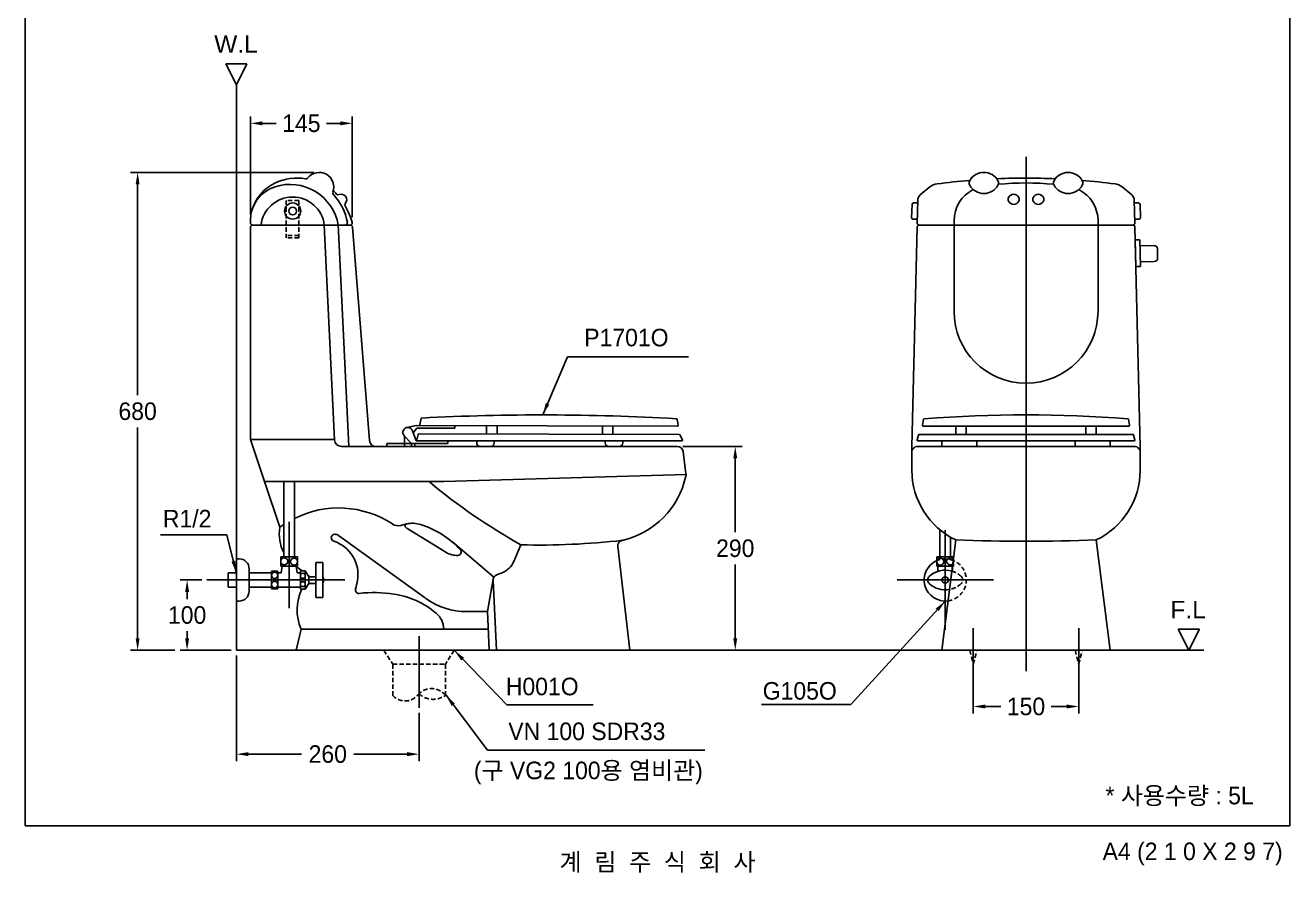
# Model space of a CAD drawing. Header units: millimetres. Extents: x 0 to 3800, y -67 to 2531.
# Drawn here: x 0 to 1800, y -67 to 1139 of the extents above; entities that cross this region are included whole.
import ezdxf
from ezdxf.enums import TextEntityAlignment as Align
from ezdxf.lldxf.tags import DXFTag

# ---------------------------------------------------------------- set-up
doc = ezdxf.new("R2010")
doc.units = ezdxf.units.MM
doc.linetypes.add('DASHED2', pattern=[9.525, 6.35, -3.175])
for name, color, linetype in [('TEXT', 7, 'Continuous'), ('내부선 및 부속', 4, 'Continuous'), ('도각라인', 255, 'Continuous'), ('외형선', 3, 'Continuous'), ('점선', 6, 'DASHED2'), ('중심선', 1, 'DASHED'), ('치수선', 7, 'Continuous')]:
    doc.layers.add(name, color=color, linetype=linetype)
doc.styles.add('____', font='')
doc.styles.add('타이틀', font='H2GTRM.TTF', dxfattribs={"height": 25})
doc.styles.get('____').set_extended_font_data('굴림')
tags = doc.linetypes.add('DASHDOT', pattern=[70, 31, -13, 13, -13]).pattern_tags.tags
tags[10:11] = [DXFTag(74, 4), DXFTag(75, 0), DXFTag(340, '0'), DXFTag(46, 0.0), DXFTag(50, 0.0), DXFTag(44, 0.0), DXFTag(45, 0.0)]
tags[8:9] = [DXFTag(74, 4), DXFTag(75, 0), DXFTag(340, '0'), DXFTag(46, 0.0), DXFTag(50, 0.0), DXFTag(44, 0.0), DXFTag(45, 0.0)]
tags[6:7] = [DXFTag(74, 4), DXFTag(75, 0), DXFTag(340, '0'), DXFTag(46, 0.0), DXFTag(50, 0.0), DXFTag(44, 0.0), DXFTag(45, 0.0)]
tags[4:5] = [DXFTag(74, 4), DXFTag(75, 0), DXFTag(340, '0'), DXFTag(46, 0.0), DXFTag(50, 0.0), DXFTag(44, 0.0), DXFTag(45, 0.0)]
tags = doc.linetypes.add('DASHED', pattern=[25.72, 12.86, -12.86]).pattern_tags.tags
tags[6:7] = [DXFTag(74, 4), DXFTag(75, 0), DXFTag(340, '0'), DXFTag(46, 0.0), DXFTag(50, 0.0), DXFTag(44, 0.0), DXFTag(45, 0.0)]
tags[4:5] = [DXFTag(74, 4), DXFTag(75, 0), DXFTag(340, '0'), DXFTag(46, 0.0), DXFTag(50, 0.0), DXFTag(44, 0.0), DXFTag(45, 0.0)]
doc.dimstyles.new('MSADIM', dxfattribs={"dimtxt": 33, "dimasz": 17, "dimexe": 10, "dimexo": 7.5, "dimgap": 10, "dimtad": 0, "dimtih": 1, "dimtoh": 1, "dimdec": 0, "dimzin": 1, "dimdsep": 46, "dimtxsty": '____', "dimcen": 11.25, "dimadec": 0, "dimazin": 0, "dimtfac": 1, "dimtdec": 0, "dimtix": 1, "dimtmove": 0, "dimatfit": 3, "dimfxl": 0, "dimtolj": 1, "dimtzin": 1, "dimarcsym": 0})

# ---------------------------------------------------------------- blocks, each defined once
blk = doc.blocks.new('*D19')
at = {"layer": '치수선', "color": 0, "linetype": 'Continuous', "lineweight": -2}
for p, q in [((320.6, 869.2), (320.6, 1009.5)), ((465.5, 866), (465.5, 1009.5)), ((337.6, 999.5), (357.1, 999.5)), ((448.5, 999.5), (429, 999.5))]:
    blk.add_line(p, q, dxfattribs=at)
at = {"layer": '치수선', "color": 0, "linetype": 'Continuous'}
for points in [[(337.6, 1002.4), (337.6, 996.7), (320.6, 999.5)], [(448.5, 1002.4), (448.5, 996.7), (465.5, 999.5)]]:
    blk.add_solid(points, dxfattribs=at)
at = {"layer": '치수선', "color": 0, "linetype": 'Continuous', "insert": (393, 999.5), "char_height": 25, "attachment_point": 5, "style": '____'}
blk.add_mtext('\\A1;145', dxfattribs=at)
blk = doc.blocks.new('*D20')
at = {"layer": '치수선', "color": 0, "linetype": 'Continuous', "lineweight": -2}
for p, q in [((251.1, 349.7), (220.4, 349.7)), ((230.4, 332.7), (230.4, 322.5)), ((230.4, 266.7), (230.4, 276.8)), ((293.1, 249.7), (220.4, 249.7))]:
    blk.add_line(p, q, dxfattribs=at)
at = {"layer": '치수선', "color": 0, "linetype": 'Continuous'}
for points in [[(227.5, 332.7), (233.2, 332.7), (230.4, 349.7)], [(227.5, 266.7), (233.2, 266.7), (230.4, 249.7)]]:
    blk.add_solid(points, dxfattribs=at)
at = {"layer": '치수선', "color": 0, "linetype": 'Continuous', "insert": (230.4, 299.7), "char_height": 25, "attachment_point": 5, "style": '____'}
blk.add_mtext('\\A1;100', dxfattribs=at)
blk = doc.blocks.new('*D21')
at = {"layer": '치수선', "color": 0, "linetype": 'Continuous', "lineweight": -2}
for p, q in [((410.8, 929.7), (149.9, 929.7)), ((159.9, 912.7), (159.9, 612.5)), ((159.9, 266.7), (159.9, 566.8)), ((212.9, 249.7), (149.9, 249.7))]:
    blk.add_line(p, q, dxfattribs=at)
at = {"layer": '치수선', "color": 0, "linetype": 'Continuous'}
for points in [[(157.1, 912.7), (162.7, 912.7), (159.9, 929.7)], [(157.1, 266.7), (162.7, 266.7), (159.9, 249.7)]]:
    blk.add_solid(points, dxfattribs=at)
at = {"layer": '치수선', "color": 0, "linetype": 'Continuous', "insert": (159.9, 589.7), "char_height": 25, "attachment_point": 5, "style": '____'}
blk.add_mtext('\\A1;680', dxfattribs=at)
blk = doc.blocks.new('*D22')
at = {"layer": '치수선', "color": 0, "linetype": 'Continuous', "lineweight": -2}
for p, q in [((300.6, 242.2), (300.6, 91.8)), ((560.6, 160.4), (560.6, 91.8)), ((317.6, 101.8), (393.3, 101.8)), ((543.6, 101.8), (467.9, 101.8))]:
    blk.add_line(p, q, dxfattribs=at)
at = {"layer": '치수선', "color": 0, "linetype": 'Continuous'}
for points in [[(317.6, 104.7), (317.6, 99), (300.6, 101.8)], [(543.6, 104.7), (543.6, 99), (560.6, 101.8)]]:
    blk.add_solid(points, dxfattribs=at)
at = {"layer": '치수선', "color": 0, "linetype": 'Continuous', "insert": (430.6, 101.8), "char_height": 25, "attachment_point": 5, "style": '____'}
blk.add_mtext('\\A1;260', dxfattribs=at)
blk = doc.blocks.new('*D23')
at = {"layer": '치수선', "color": 0, "linetype": 'Continuous', "lineweight": -2}
for p, q in [((936, 539.7), (1020.7, 539.7)), ((1010.7, 522.7), (1010.7, 417.5)), ((1010.7, 266.7), (1010.7, 371.8)), ((936, 249.7), (1020.7, 249.7))]:
    blk.add_line(p, q, dxfattribs=at)
at = {"layer": '치수선', "color": 0, "linetype": 'Continuous'}
for points in [[(1007.9, 522.7), (1013.5, 522.7), (1010.7, 539.7)], [(1007.9, 266.7), (1013.5, 266.7), (1010.7, 249.7)]]:
    blk.add_solid(points, dxfattribs=at)
at = {"layer": '치수선', "color": 0, "linetype": 'Continuous', "insert": (1010.7, 394.7), "char_height": 25, "attachment_point": 5, "style": '____'}
blk.add_mtext('\\A1;290', dxfattribs=at)
blk = doc.blocks.new('*D24')
at = {"layer": '치수선', "color": 0, "linetype": 'Continuous', "lineweight": -2}
for p, q in [((1349.6, 222.2), (1349.6, 159.6)), ((1499.6, 222.2), (1499.6, 159.6)), ((1366.6, 169.6), (1388.7, 169.6)), ((1482.6, 169.6), (1460.5, 169.6))]:
    blk.add_line(p, q, dxfattribs=at)
at = {"layer": '치수선', "color": 0, "linetype": 'Continuous'}
for points in [[(1366.6, 172.5), (1366.6, 166.8), (1349.6, 169.6)], [(1482.6, 172.5), (1482.6, 166.8), (1499.6, 169.6)]]:
    blk.add_solid(points, dxfattribs=at)
at = {"layer": '치수선', "color": 0, "linetype": 'Continuous', "insert": (1424.6, 169.6), "char_height": 25, "attachment_point": 5, "style": '____'}
blk.add_mtext('\\A1;150', dxfattribs=at)

msp = doc.modelspace()

# ---------------------------------------------------------------- linework, layer by layer
for p, q in [((702.7, 171.8), (808.5, 171.8)), ((1158.2, 172.3), (1048.1, 172.3))]:
    msp.add_line(p, q)
at = {"layer": '내부선 및 부속', "linetype": 'Continuous'}
for p, q in [((1262.3, 884.2), (1261.8, 865.2)), ((1264.3, 886.2), (1270.3, 886.2)), ((1584.9, 886.2), (1578.9, 886.2)), ((1586.9, 884.2), (1587.4, 865.2)), ((1263.8, 863.2), (1269.7, 863.2)), ((1585.4, 863.2), (1579.5, 863.2)), ((1580.1, 833.6), (1586.7, 833.8)), ((1586.7, 833.8), (1587.6, 795.9)), ((1586.9, 825.3), (1606.6, 825.7)), ((1611.7, 820.8), (1612, 808.1)), ((1587.6, 795.9), (1581, 795.7)), ((1607.1, 803), (1587.4, 802.5)), ((563.4, 579.4), (561.6, 570.9)), ((929.6, 569.9), (927.8, 578.4)), ((1278.9, 578.4), (1277.1, 569.9)), ((1570.3, 578.4), (1572.1, 569.9)), ((543, 566.5), (556.6, 569.7)), ((551.1, 562.1), (556.6, 547.7)), ((557.6, 565.7), (552.3, 559.1)), ((556.6, 569.7), (928.6, 568.7)), ((557.6, 565.7), (611.6, 565.5)), ((611.6, 569.5), (611.6, 565.5)), ((656.6, 569.4), (656.6, 558.4)), ((671.6, 569.4), (671.6, 558.4)), ((821.6, 569), (821.6, 558)), ((836.6, 568.9), (836.6, 557.9)), ((1278.1, 568.7), (1571.1, 568.7)), ((1324.6, 568.7), (1324.6, 556.7)), ((1339.6, 568.7), (1339.6, 556.7)), ((1509.6, 568.7), (1509.6, 556.7)), ((1524.6, 568.7), (1524.6, 556.7)), ((514.6, 543.7), (514.6, 539.7)), ((514.6, 543.7), (549.6, 543.7)), ((549.6, 543.7), (539.4, 555)), ((539.6, 554.8), (539.6, 539.7)), ((549.6, 543.7), (601.6, 543.7)), ((549.6, 543.7), (549.6, 539.7)), ((554.6, 543.7), (554.6, 539.7)), ((556.6, 547.7), (934.6, 547.7)), ((559.4, 556.9), (557.6, 548.9)), ((560.4, 557.7), (931, 556.7)), ((601.6, 547.7), (601.6, 543.7)), ((642.6, 547.7), (642.6, 544.7)), ((667.6, 547.7), (667.6, 544.7)), ((825.6, 547.7), (825.6, 544.7)), ((850.6, 547.7), (850.6, 544.7)), ((931.9, 556.1), (935.5, 549.1)), ((1271.4, 555.9), (1269.6, 548.9)), ((1270.6, 547.7), (1578.6, 547.7)), ((1272.4, 556.7), (1576.8, 556.7)), ((1304.6, 547.7), (1304.6, 539.7)), ((1354.6, 547.7), (1354.6, 539.7)), ((1494.6, 547.7), (1494.6, 539.7)), ((1544.6, 547.7), (1544.6, 539.7)), ((1577.8, 555.9), (1579.6, 548.9)), ((368.1, 382.4), (368.1, 489.7)), ((383.1, 382.4), (383.1, 489.7)), ((1302.1, 421), (1302.1, 382.4)), ((1317.1, 410.6), (1317.1, 382.4)), ((304.6, 379.7), (300.6, 379.7)), ((387.6, 382.4), (363.6, 382.4)), ((363.6, 369.4), (363.6, 382.4)), ((387.6, 369.4), (387.6, 382.4)), ((1297.6, 382.4), (1297.6, 369.4)), ((1321.5, 382.4), (1297.6, 382.4)), ((318.6, 365.7), (318.6, 333.7)), ((350.6, 362.2), (350.6, 337.2)), ((359.6, 362.2), (350.6, 362.2)), ((359.6, 362.2), (359.6, 337.2)), ((387.6, 369.4), (363.6, 369.4)), ((365.6, 369.4), (364.1, 359.9)), ((387.1, 359.9), (385.6, 369.4)), ((398.6, 362.7), (391.6, 362.7)), ((391.6, 362.7), (391.6, 336.7)), ((398.6, 362.7), (398.6, 336.7)), ((398.6, 362.7), (403.6, 354.4)), ((413.6, 374.7), (413.6, 324.7)), ((423.6, 374.7), (413.6, 374.7)), ((423.6, 374.7), (423.6, 324.7)), ((1319.9, 369.4), (1297.6, 369.4)), ((1299.1, 369.4), (1299.1, 362)), ((288.6, 339.4), (288.6, 359.9)), ((300.6, 359.9), (288.6, 359.9)), ((350.6, 359.9), (318.6, 359.9)), ((364.1, 359.9), (359.6, 359.9)), ((391.6, 359.9), (387.1, 359.9)), ((403.6, 344.9), (398.6, 336.7)), ((401.8, 357.3), (402.9, 356.6)), ((403.6, 354.4), (403.6, 344.9)), ((413.6, 354.4), (403.6, 354.4)), ((413.6, 344.9), (403.6, 344.9)), ((300.6, 339.4), (288.6, 339.4)), ((350.6, 339.4), (318.6, 339.4)), ((359.6, 337.2), (350.6, 337.2)), ((391.6, 339.4), (359.6, 339.4)), ((398.6, 336.7), (391.6, 336.7)), ((423.6, 324.7), (413.6, 324.7)), ((304.6, 319.7), (300.6, 319.7))]:
    msp.add_line(p, q, dxfattribs=at)
at = {"layer": '내부선 및 부속', "linetype": 'Continuous', "flags": 128}
for points in [[(1584.9, 886.2, -0.406609), (1586.9, 884.2)], [(1587.4, 865.2, -0.421859), (1585.4, 863.2)], [(1606.6, 825.7, -0.414214), (1611.7, 820.8)], [(1612, 808.1, -0.414214), (1607.1, 803)], [(926.8, 579.2, -0.338019), (927.8, 578.4)], [(1278.9, 578.4, -0.332871), (1279.8, 579.2)], [(562.6, 569.7, -0.476265), (561.6, 570.9)], [(671.6, 558.4, -0.415001), (670.6, 557.4)], [(1572.1, 569.9, -0.477021), (1571.1, 568.7)], [(559.4, 556.9, -0.351536), (560.4, 557.7)], [(836.6, 557.9, -0.415001), (835.6, 556.9)], [(931, 556.7, -0.279998), (931.9, 556.1)], [(1271.4, 555.9, -0.343108), (1272.4, 556.7)], [(1579.6, 548.9, -0.489091), (1578.6, 547.7)], [(304.6, 379.7, -0.414214), (318.6, 365.7)], [(1286.9, 354.8, -0.261614), (1318.9, 362.3)], [(423.6, 354.2, -0.31563), (423.6, 345.2)], [(1286.9, 344.5, -0.44), (1286.9, 354.8)], [(1315.6, 336.2, -0.234627), (1286.9, 344.5)]]:
    msp.add_lwpolyline(points, format="xyb", dxfattribs=at)
at = {"layer": '내부선 및 부속', "linetype": 'Continuous'}
for centre, radius in [((380.6, 874.7), 11.5), ((380.6, 874.7), 5.5), ((368.6, 376.1), 5), ((382.6, 375.8), 5), ((1302.6, 375.8), 5), ((355.1, 356.2), 4.5), ((355.1, 343.2), 4.5), ((395.1, 355.7), 3.5), ((395.1, 343.7), 3.5), ((1309.6, 349.7), 4.5)]:
    msp.add_circle(centre, radius, dxfattribs=at)
for centre, radius, start, end in [((1264.3, 884.2), 2, 90, 178.5084), ((1263.8, 865.2), 2, 178.5084, 270), ((564.4, 579.2), 1, 92.9725, 167.9787), ((736.7, -2738.3), 3322.9, 86.7194, 92.9725), ((1424.6, -1326), 1910.7, 85.6548, 94.3452), ((1569.3, 578.2), 1, 12.0104, 85.6548), ((544.6, 559.7), 7, 20.6393, 222.0362), ((657.6, 558.4), 1, 180, 269.846), ((928.6, 569.7), 1, 269.846, 0), ((1278.1, 569.7), 1, 167.9914, 270), ((558.6, 548.7), 1, 167.3196, 270), ((647.6, 544.7), 5, 180, 270), ((662.6, 544.7), 5, 270, 0), ((822.6, 558), 1, 180, 269.846), ((830.6, 544.7), 5, 180, 270), ((845.6, 544.7), 5, 270, 0), ((934.6, 548.7), 1, 270, 27.2751), ((1270.6, 548.7), 1, 165.7486, 270), ((1576.8, 555.7), 1, 14.25, 90), ((1316.6, 376.1), 5, 27.8401, 317.6405), ((1309.6, 349.7), 30, 113.5781, 277.5669), ((401.1, 354.1), 3, 5.2137, 54.7782), ((304.6, 333.7), 14, 270, 360)]:
    msp.add_arc(centre, radius, start, end, dxfattribs=at)
at = {"layer": '도각라인', "color": 7}
for p, q in [((0, 0), (0, 2530)), ((1800, 2530), (1800, 0)), ((0, 0), (1800, 0))]:
    msp.add_line(p, q, dxfattribs=at)
at = {"layer": '외형선', "linetype": 'Continuous'}
for p, q in [((315.6, 1084.4), (285.6, 1084.4)), ((285.6, 1084.4), (300.6, 1054.4)), ((300.6, 1054.4), (315.6, 1084.4)), ((300.6, 1054.4), (300.6, 249.7)), ((1287.7, 909), (1274, 897.6)), ((1561.5, 909), (1575.2, 897.6)), ((1270.4, 890.2), (1269.6, 857.7)), ((1578.8, 890.2), (1579.6, 857.7)), ((320.6, 861.7), (320.6, 857.7)), ((320.6, 851.7), (320.6, 549.7)), ((462.8, 854.7), (323.6, 854.7)), ((425.6, 854.7), (440.1, 549.2)), ((445.6, 855.6), (460.6, 539.7)), ((465.8, 851.9), (489.9, 548)), ((1262.1, 539.7), (1269.5, 851.7)), ((1272.5, 854.7), (1576.7, 854.7)), ((1322.1, 860.7), (1322.1, 732.2)), ((1527.1, 860.7), (1527.1, 732.2)), ((1587.1, 539.7), (1579.7, 851.7)), ((1580.1, 833.6), (1581, 795.7)), ((320.6, 549.7), (340.6, 489.7)), ((320.6, 549.7), (440.1, 549.7)), ((450.1, 539.7), (928.5, 539.7)), ((554.6, 539.7), (514.6, 539.7)), ((647.6, 539.7), (662.6, 539.7)), ((830.6, 539.7), (845.6, 539.7)), ((936.5, 532.7), (940.5, 500.9)), ((1262.1, 539.7), (1262.1, 505.9)), ((1270.1, 539.7), (1579.1, 539.7)), ((1587.1, 539.7), (1587.1, 505.9)), ((340.6, 489.7), (595.6, 489.7)), ((340.6, 489.7), (362.6, 424.7)), ((940.6, 499.7), (595.6, 489.7)), ((300.6, 389.7), (300.6, 449.7)), ((542.8, 429.6), (534.6, 427.4)), ((542, 424.1), (598.9, 389.1)), ((445.9, 413), (569.7, 323.6)), ((608.5, 403.3), (667, 353.5)), ((705.6, 399.8), (695.5, 376.1)), ((843.4, 397.3), (860.6, 249.7)), ((1304.6, 249.7), (1324.6, 406.7)), ((1544.6, 249.7), (1524.6, 406.7)), ((300.6, 319.7), (300.6, 379.7)), ((1321.5, 382.4), (1321.6, 382.4)), ((385.7, 368.7), (394.3, 362.7)), ((679, 360), (670.9, 356.8)), ((666, 350.7), (658, 304.7)), ((665.9, 349), (670.6, 249.7)), ((628.3, 304.7), (658, 304.7)), ((658, 304.7), (660.6, 249.7)), ((392.6, 279.7), (385.6, 249.7)), ((392.6, 279.7), (659.2, 279.7)), ((1671.4, 279.7), (1641.4, 279.7)), ((1641.4, 279.7), (1656.4, 249.7)), ((1656.4, 249.7), (1671.4, 279.7)), ((300.6, 249.7), (1677.9, 249.7))]:
    msp.add_line(p, q, dxfattribs=at)
at = {"layer": '외형선', "linetype": 'Continuous', "flags": 128}
for points in [[(356.2, 915, -0.152458), (399, 920.6)], [(401.8, 921.7, -0.275343), (399, 920.6)], [(401.8, 921.7, -0.854604), (438, 901.4)], [(1464.5, 917.8, -0.588512), (1504.7, 917.8)], [(320.6, 861.7, -0.327012), (355.5, 909.4)], [(322.2, 874.3, -0.224707), (356.2, 915)], [(355.5, 909.4, -0.454123), (445.6, 854.7)], [(438.7, 903.6, -0.014812), (443.1, 898.9)], [(1464.5, 911.5, -0.25904), (1464.5, 917.8)], [(1504.7, 911.5, -0.588512), (1464.5, 911.5)], [(1499.7, 905.3, -0.282676), (1527.1, 860.7)], [(1504.7, 917.8, -0.25904), (1504.7, 911.5)], [(1551.3, 913.4, -0.142518), (1561.5, 909)], [(335.6, 854.7, -0.888889), (425.6, 854.7)], [(438.6, 898.3, -0.142738), (458.5, 858.2)], [(446.5, 898.1, -0.322371), (443.1, 898.9)], [(446.5, 898.1, -0.794184), (455.6, 885.4)], [(1434.9, 888.6, -0.224617), (1434.9, 894.1)], [(1434.9, 894.1, -0.633164), (1449.3, 894.1)], [(1449.3, 888.6, -0.633164), (1434.9, 888.6)], [(1449.3, 894.1, -0.224617), (1449.3, 888.6)], [(1575.2, 897.6, -0.216034), (1578.8, 890.1)], [(455.3, 881.9, -0.058124), (465.5, 858.5)], [(458.5, 858.2, -0.46747), (455.6, 854.7)], [(465.5, 858.5, -0.503526), (462.6, 854.7)], [(462.8, 854.7, -0.391202), (465.8, 851.9)], [(1579.6, 857.7, -0.421859), (1576.6, 854.7)], [(1576.7, 854.7, -0.407258), (1579.7, 851.7)], [(928.5, 539.7, -0.377678), (936.5, 532.7)], [(1262.1, 531.7, -0.414214), (1270.1, 539.7)], [(1579.1, 539.7, -0.414214), (1587.1, 531.7)], [(1587.1, 505.9, -0.288715), (1524.6, 406.7)]]:
    msp.add_lwpolyline(points, format="xyb", dxfattribs=at)
at = {"layer": '외형선', "linetype": 'Continuous'}
for centre, radius, start, end in [((1424.6, -58.2), 979.8, 94.7063, 97.4298), ((1364.6, 906.7), 23, 29.0453, 150.9547), ((1424.6, -58.2), 979.8, 87.553, 92.3756), ((1424.6, -58.2), 979.8, 82.5702, 85.3301), ((440.8, 900.3), 3, 159.615, 222.7124), ((1300.5, 893.6), 20, 97.4298, 129.874), ((1372.1, 860.7), 50, 116.8628, 180), ((1350.2, 914.7), 6.52, 150.9547, 209.0453), ((1364.6, 922.7), 23, 209.0453, 330.9547), ((1379, 914.7), 6.52, 330.9547, 29.0453), ((1424.6, 514.7), 400, 84.3518, 95.6482), ((457.9, 883.4), 3, 138.7404, 210.2117), ((1280.4, 889.9), 10, 129.874, 178.6361), ((1405.7, 891.3), 6.42, 154.681, 205.319), ((1407.1, 890.6), 8, 25.319, 154.681), ((1407.1, 892), 8, 205.319, 334.681), ((1408.5, 891.3), 6.42, 334.681, 25.319), ((323.6, 857.7), 3, 180, 270), ((323.6, 851.7), 3, 90, 180), ((1272.5, 851.7), 3, 90, 178.6361), ((1272.6, 857.7), 3, 178.5084, 270), ((1424.6, 732.2), 102.5, 180, 0), ((450.1, 549.7), 10, 182.7263, 270), ((498.9, 548.7), 9, 184.5378, 270), ((1372.1, 505.9), 110, 180, 244.417), ((1126.3, 1151.4), 861.4, 230.1972, 240.7637), ((823.1, 523.1), 120, 282.7645, 347.7134), ((930.6, 499.7), 10, 347.7134, 7.2383), ((446, 312.2), 140, 56.8108, 116.6901), ((416.6, 414.2), 55, 169.0575, 208.1375), ((446, 312.2), 140, 123.8008, 126.5549), ((440.6, 409.7), 5, 91.0325, 251.9955), ((440.7, 405.7), 9, 54.1738, 91.0325), ((530.8, 441.9), 15, 236.8108, 284.7323), ((543.6, 426.7), 3, 101.2591, 236.6683), ((550.8, 390.4), 40, 72.7838, 101.2591), ((524.2, 304.4), 130, 43.0035, 72.7838), ((423.6, 357.4), 50, 350.2412, 71.9955), ((731.2, 1460.6), 1061.2, 268.615, 276.4523), ((851.4, 398.2), 8, 102.7645, 186.624), ((1424.6, 2905.7), 2501, 267.7085, 272.2915), ((614.6, 414.6), 30, 238.3713, 272.2896), ((615.6, 389.7), 5, 272.2896, 43.0035), ((667.9, 387.9), 30, 291.8014, 336.8659), ((353.2, 369.5), 121.4, 344.4498, 350.2412), ((673.9, 349.4), 8, 111.8014, 182.7263), ((457, 307.1), 70, 155.0448, 203.1025), ((475, 335.6), 5, 164.4498, 275.917), ((496.1, 131.7), 200, 81.8411, 95.917), ((507.5, 211), 119.8, 49.7175, 81.8411), ((628.3, 404.7), 100, 234.5535, 270), ((565.6, 279.6), 30, 0.2192, 49.7175)]:
    msp.add_arc(centre, radius, start, end, dxfattribs=at)
at = {"layer": '점선'}
for p, q in [((371.6, 889.7), (371.6, 836.7)), ((389.6, 889.7), (371.6, 889.7)), ((389.6, 889.7), (389.6, 836.7)), ((389.6, 839.7), (371.6, 839.7)), ((389.6, 836.7), (371.6, 836.7)), ((1321.6, 382.4), (1321.6, 369.4)), ((1321.6, 369.4), (1319.9, 369.4)), ((1320.1, 369.4), (1320.1, 362)), ((510.6, 249.7), (523.1, 229.7)), ((610.6, 249.7), (598.1, 229.7)), ((1344.6, 249.7), (1349.6, 229.7)), ((1349.6, 229.7), (1354.6, 249.7)), ((1494.6, 249.7), (1499.6, 229.7)), ((1499.6, 229.7), (1504.6, 249.7)), ((523.1, 229.7), (523.1, 185.2)), ((523.1, 229.7), (598.1, 229.7)), ((598.1, 229.7), (598.1, 185.5))]:
    msp.add_line(p, q, dxfattribs=at)
at = {"layer": '점선', "flags": 128}
for points in [[(1318.9, 362.3, -0.115522), (1332.3, 354.8)], [(1332.3, 344.5, -0.141363), (1315.6, 336.2)], [(1332.3, 354.8, -0.44), (1332.3, 344.5)]]:
    msp.add_lwpolyline(points, format="xyb", dxfattribs=at)
at = {"layer": '점선'}
for centre, radius, start, end in [((1309.6, 349.7), 30, 67.9137, 113.5781), ((1316.6, 376.1), 5, 317.6405, 27.8401), ((1309.6, 349.7), 30, 277.5669, 67.9137), ((540.6, 201.1), 23.6, 222.2205, 320.2275), ((578.3, 169.7), 25.4, 38.5927, 140.2275), ((580.8, 209.1), 29.3, 226.4632, 306.3085)]:
    msp.add_arc(centre, radius, start, end, dxfattribs=at)
at = {"layer": '중심선', "linetype": 'DASHDOT'}
for p, q in [((1424.6, 951.7), (1424.6, 219.7)), ((375.6, 309.4), (375.6, 432.5)), ((1309.6, 420.4), (1309.6, 278.9)), ((455, 349.7), (258.6, 349.7)), ((1241, 349.7), (1378.2, 349.7)), ((1349.6, 217.9), (1349.6, 281.1)), ((1499.6, 217.9), (1499.6, 281.1)), ((560.6, 167.9), (560.6, 269.7))]:
    msp.add_line(p, q, dxfattribs=at)
at = {"layer": '치수선', "linetype": 'Continuous'}
for p, q in [((789.1, 667.3), (944.2, 667.3)), ((675.2, 107.7), (967.5, 107.7))]:
    msp.add_line(p, q, dxfattribs=at)

# ---------------------------------------------------------------- texts
at = {"layer": 'TEXT', "style": '타이틀'}
for s, p in [('* 사용수량 : 5L', (1643.3, 42.9)), ('계  림  주  식  회  사', (900, -51.7))]:
    msp.add_text(s, height=25, dxfattribs=at).set_placement(p, align=Align.MIDDLE_CENTER)
msp.add_text('A4 (2 1 0 X 2 9 7)', height=25, dxfattribs=at).set_placement((1790, -36.5), align=Align.MIDDLE_RIGHT)
at = {"layer": 'TEXT', "char_height": 25, "attachment_point": 1, "line_spacing_factor": 0.963855, "style": '타이틀'}
for s, insert, width in [('\\fArial;W.L', (268.9, 1125), 248.993), ('\\A1;P1701O', (795.7, 707.2), 248.993), ('\\fArial;F.L', (1630.1, 320), 248.993), ('\\A1; H001O', (675, 210.6), 361.787), ('\\A1; G105O', (1040.7, 204.4), 248.993), ('\\A1;VN 100 SDR33', (687.6, 146.8), 379.657), ('\\A1;(구 VG2 100{\\fGulim|b0|i0|c129|p50;용 염비관)}', (638.6, 91.2), 379.657)]:
    msp.add_mtext(s, dxfattribs=dict(at, insert=insert, width=width))
at = {"layer": '치수선', "linetype": 'Continuous', "insert": (195.9, 449.5), "char_height": 25, "width": 248.993, "attachment_point": 1, "line_spacing_factor": 0.963855, "style": '타이틀'}
msp.add_mtext('\\A1;R1/2', dxfattribs=at)

# ---------------------------------------------------------------- dimensions: what is measured, and where the dimension line sits
at = {"layer": '치수선', "linetype": 'Continuous'}
for base, p1, p2, picture, middle in [((465.5, 999.5), (320.6, 861.7), (465.5, 858.5), '*D19', (393, 999.5)), ((560.6, 101.8), (300.6, 249.7), (560.6, 167.9), '*D22', (430.6, 101.8))]:
    dim = msp.add_linear_dim(base=base, p1=p1, p2=p2, dimstyle='MSADIM', override={"dimtxt": 25}, dxfattribs=at)
    dim.commit()
    dim.dimension.update_dxf_attribs({"geometry": picture, "text_midpoint": middle, "dimtype": 160})
for base, p1, p2, picture, middle in [((159.9, 249.7), (418.3, 929.7), (220.4, 249.7), '*D21', (159.9, 589.7)), ((230.4, 249.7), (258.6, 349.7), (300.6, 249.7), '*D20', (230.4, 299.7))]:
    dim = msp.add_linear_dim(base=base, p1=p1, p2=p2, angle=90, dimstyle='MSADIM', override={"dimtxt": 25}, dxfattribs=at)
    dim.commit()
    dim.dimension.update_dxf_attribs({"geometry": picture, "text_midpoint": middle})
dim = msp.add_linear_dim(base=(1010.7, 249.7), p1=(928.5, 539.7), p2=(928.5, 249.7), angle=90, dimstyle='MSADIM', override={"dimtxt": 25}, dxfattribs=at)
dim.commit()
dim.dimension.update_dxf_attribs({"geometry": '*D23', "text_midpoint": (1010.7, 394.7), "dimtype": 160})
dim = msp.add_linear_dim(base=(1499.6, 169.6), p1=(1349.6, 229.7), p2=(1499.6, 229.7), dimstyle='MSADIM', override={"dimtxt": 25}, dxfattribs=at)
dim.commit()
dim.dimension.update_dxf_attribs({"geometry": '*D24', "text_midpoint": (1424.6, 169.6)})

# ---------------------------------------------------------------- leaders
for points, override in [([(736.7, 584.7), (772.1, 667.3), (789.1, 667.3)], {"dimtxt": 25}), ([(300.4, 360.1), (286.7, 413.7), (192.4, 413.7)], {"dimtxt": 25}), ([(1309.6, 319.7), (1175.2, 172.3), (1158.2, 172.3)], {"dimtxt": 25}), ([(610.8, 249.3), (685.7, 171.8), (702.7, 171.8)], {"dimtxt": 30}), ([(599, 185.6), (658.2, 107.7), (675.2, 107.7)], {"dimtxt": 25})]:
    msp.add_leader(points, dimstyle='MSADIM', override=override, dxfattribs=at)

doc.saveas('drawing.dxf')
